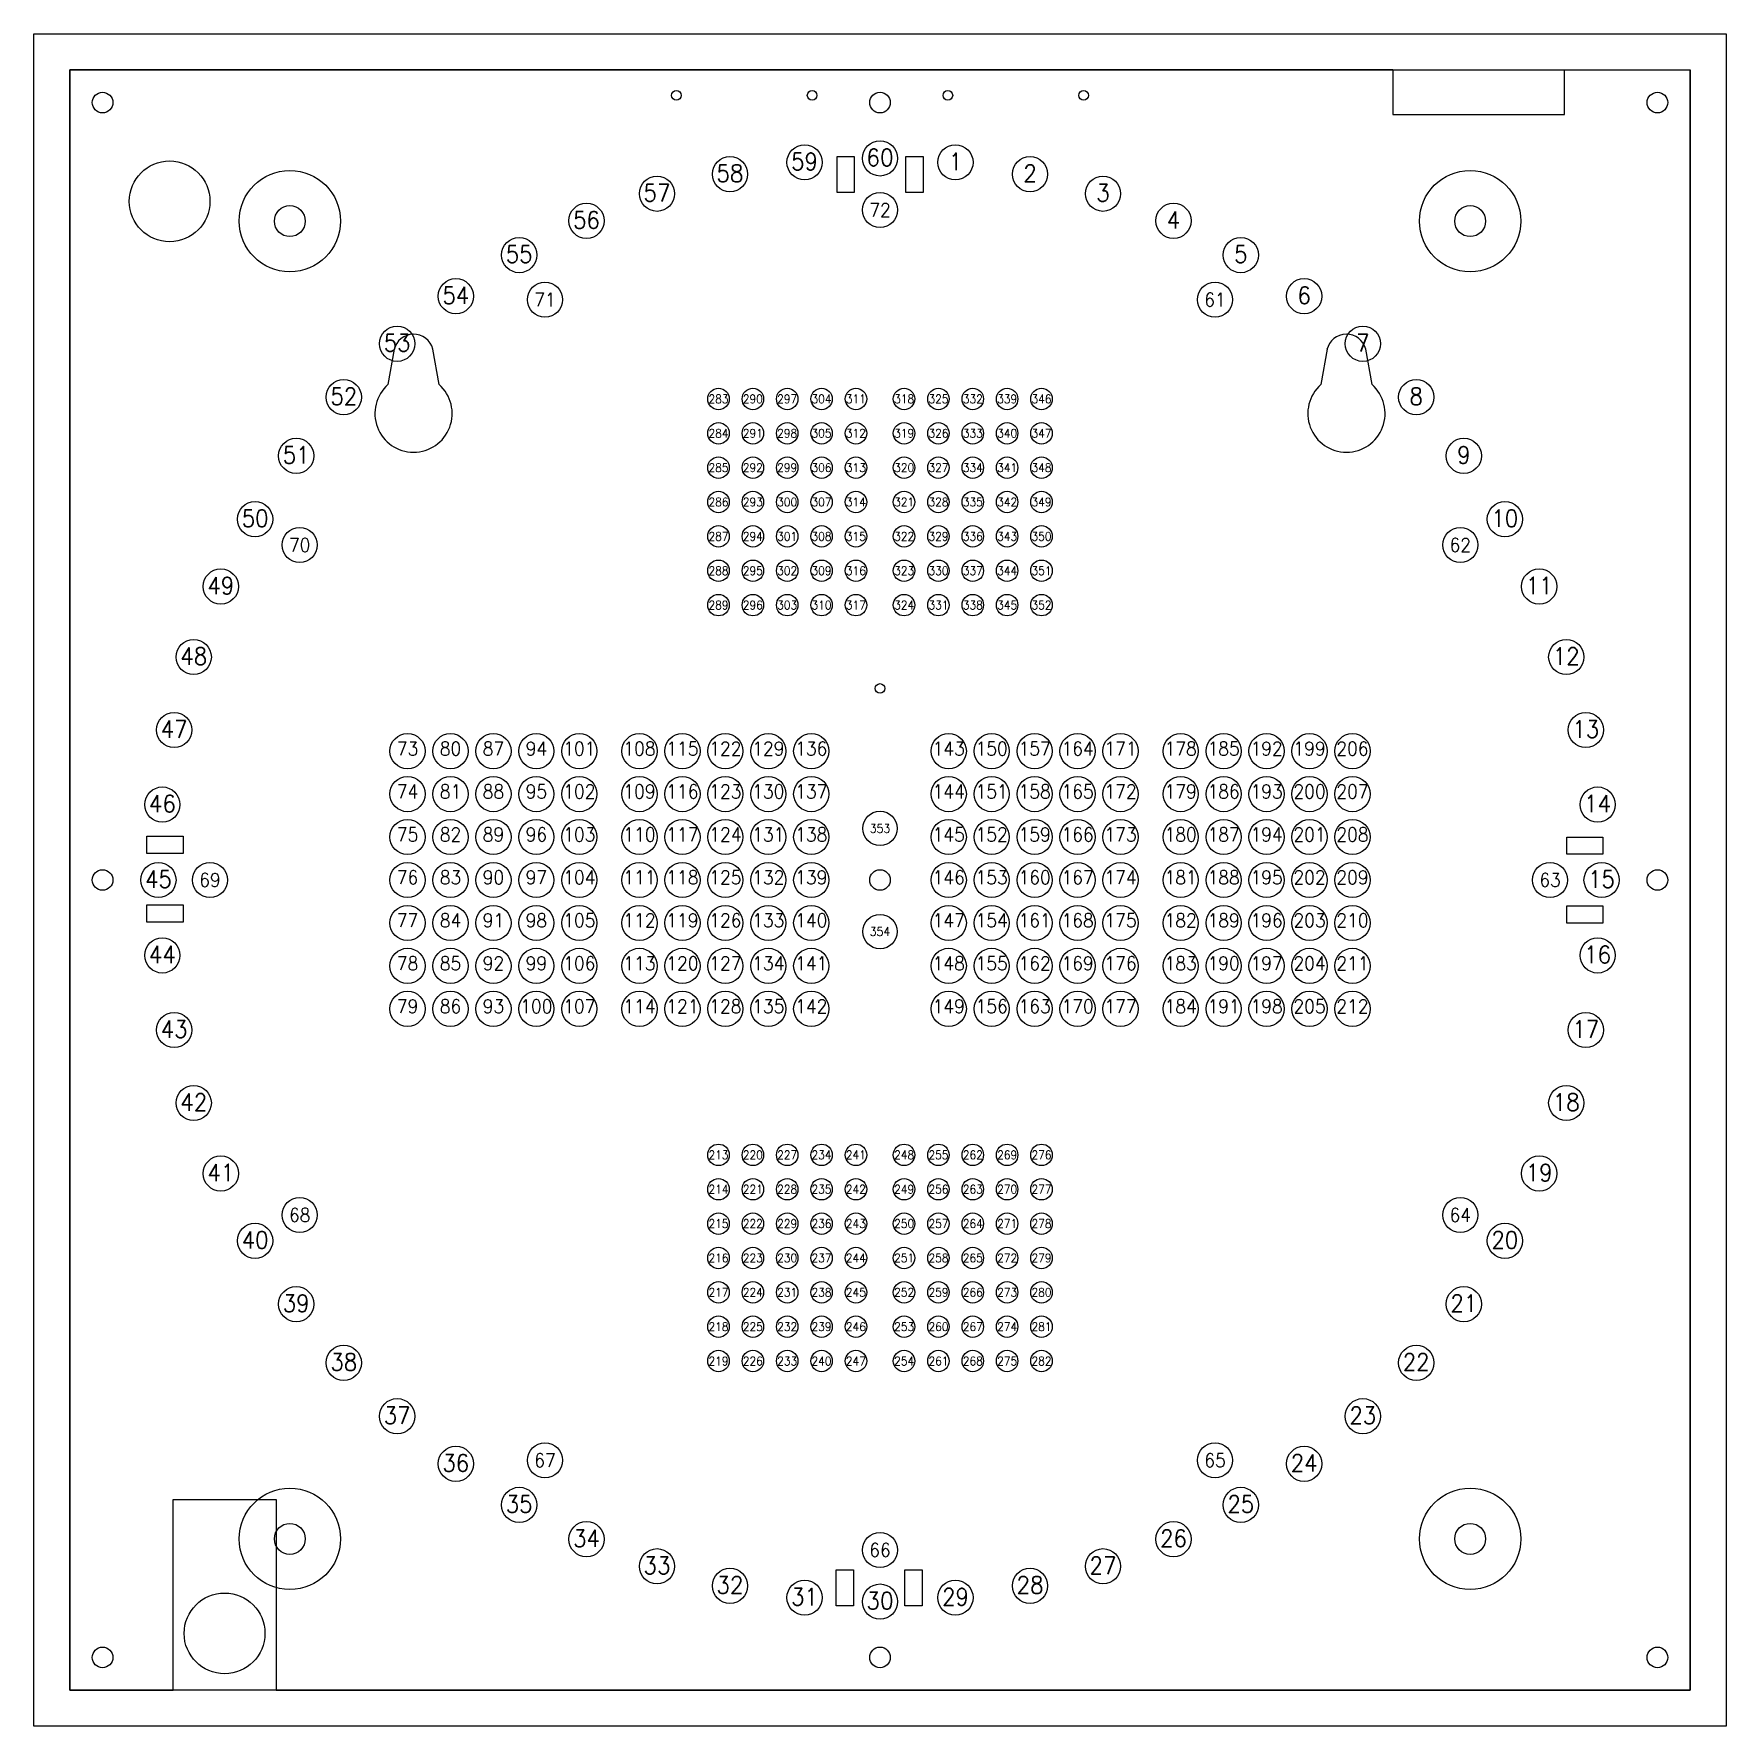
# Model space of a CAD drawing. Header units: inches. Extents: x -0.21 to 9.64, y -9.64 to 0.21.
import ezdxf

# ---------------------------------------------------------------- set-up
doc = ezdxf.new("R2010")
doc.units = ezdxf.units.IN
doc.header["$MEASUREMENT"] = 0
for name, color, linetype, lineweight, true_color in [('0 ... ambient_light_sensor', 136, 'Continuous', 25, 0x008080), ('0 ... dial_hours', 16, 'Continuous', 25, 0x800000), ('0 ... dial_seconds', 16, 'Continuous', 25, 0x800000), ('0 ... dial_separator', 16, 'Continuous', 25, 0x800000), ('0 ... display_matrices', 16, 'Continuous', 25, 0x800000)]:
    doc.layers.add(name, color=color, linetype=linetype, lineweight=lineweight, true_color=true_color)
for name, color, linetype, lineweight in [('0 ... back_plate', 3, 'Continuous', 25), ('0 ... designators', 5, 'Continuous', 25), ('0 ... edge_cuts', 7, 'Continuous', 25), ('0 ... frontpanel_cuts', 4, 'Continuous', 25), ('0 ... indicators', 30, 'Continuous', 25), ('0 ... mounting holes', 6, 'Continuous', 25), ('0 ... rubber_bumpers', 2, 'Continuous', 25)]:
    doc.layers.add(name, color=color, linetype=linetype, lineweight=lineweight)
doc.styles.add('textstyle3', font='')
doc.styles.get('textstyle3').set_extended_font_data('Standard')

msp = doc.modelspace()

# ---------------------------------------------------------------- linework, layer by layer
at = {"layer": '0 ... ambient_light_sensor'}
msp.add_circle((4.715, -3.6), 0.028, dxfattribs=at)
at = {"layer": '0 ... back_plate'}
for p, q in [((-0.21, 0.21), (9.64, 0.21)), ((-0.21, -9.64), (-0.21, 0.21)), ((9.64, 0.21), (9.64, -9.64)), ((4.4655, -0.5037), (4.5655, -0.5037)), ((4.4655, -0.7137), (4.4655, -0.5037)), ((4.5655, -0.5037), (4.5655, -0.7137)), ((4.8655, -0.5037), (4.9655, -0.5037)), ((4.8655, -0.7137), (4.8655, -0.5037)), ((4.9655, -0.5037), (4.9655, -0.7137)), ((4.5655, -0.7137), (4.4655, -0.7137)), ((4.9655, -0.7137), (4.8655, -0.7137)), ((0.4486, -4.5605), (0.4486, -4.4605)), ((0.4486, -4.4605), (0.6586, -4.4605)), ((0.6586, -4.4605), (0.6586, -4.5605)), ((8.713, -4.5655), (8.713, -4.4655)), ((8.713, -4.4655), (8.923, -4.4655)), ((8.923, -4.4655), (8.923, -4.5655)), ((0.6586, -4.5605), (0.4486, -4.5605)), ((8.923, -4.5655), (8.713, -4.5655)), ((0.4486, -4.9605), (0.4486, -4.8605)), ((0.4486, -4.8605), (0.6586, -4.8605)), ((0.6586, -4.8605), (0.6586, -4.9605)), ((8.713, -4.9655), (8.713, -4.8655)), ((8.713, -4.8655), (8.923, -4.8655)), ((8.923, -4.8655), (8.923, -4.9655)), ((0.6586, -4.9605), (0.4486, -4.9605)), ((8.923, -4.9655), (8.713, -4.9655)), ((4.46, -8.73), (4.56, -8.73)), ((4.46, -8.94), (4.46, -8.73)), ((4.56, -8.73), (4.56, -8.94)), ((4.86, -8.73), (4.96, -8.73)), ((4.86, -8.94), (4.86, -8.73)), ((4.96, -8.73), (4.96, -8.94)), ((4.56, -8.94), (4.46, -8.94)), ((4.96, -8.94), (4.86, -8.94)), ((9.64, -9.64), (-0.21, -9.64))]:
    msp.add_line(p, q, dxfattribs=at)
at = {"layer": '0 ... back_plate', "flags": 128}
for points in [[(1.8875, -1.625), (1.8512, -1.8313, 2.645751), (2.1488, -1.8313), (2.1125, -1.625, 0.780776), (1.8867, -1.628)], [(7.3175, -1.625), (7.2812, -1.8313, 2.645751), (7.5788, -1.8313), (7.5425, -1.625, 0.780776), (7.3167, -1.628)]]:
    msp.add_lwpolyline(points, format="xyb", dxfattribs=at)
at = {"layer": '0 ... back_plate'}
for centre, radius in [((0.58, -0.765), 0.235), ((1.28, -0.88), 0.09), ((8.15, -0.88), 0.09), ((1.28, -8.55), 0.09), ((8.15, -8.55), 0.09), ((0.9, -9.1), 0.235)]:
    msp.add_circle(centre, radius, dxfattribs=at)
at = {"layer": '0 ... dial_hours'}
for centre in [(4.715, -0.815), (2.765, -1.3375), (6.665, -1.3375), (1.3375, -2.765), (8.0925, -2.765), (0.815, -4.715), (8.615, -4.715), (1.3375, -6.665), (8.0925, -6.665), (2.765, -8.0925), (6.665, -8.0925), (4.715, -8.615)]:
    msp.add_circle(centre, 0.1025, dxfattribs=at)
at = {"layer": '0 ... dial_seconds'}
for centre in [(4.276, -0.538), (4.715, -0.515), (5.154, -0.538), (3.8418, -0.6068), (5.5882, -0.6068), (3.4171, -0.7206), (6.0129, -0.7206), (3.0067, -0.8781), (6.4233, -0.8781), (2.615, -1.0777), (6.815, -1.0777), (2.2463, -1.3171), (7.1837, -1.3171), (1.9047, -1.5938), (7.5253, -1.5938), (1.5938, -1.9047), (7.8362, -1.9047), (1.3171, -2.2463), (8.1129, -2.2463), (1.0777, -2.615), (8.3523, -2.615), (0.8781, -3.0067), (8.5519, -3.0067), (0.7206, -3.4171), (8.7094, -3.4171), (0.6068, -3.8418), (8.8232, -3.8418), (0.538, -4.276), (8.892, -4.276), (0.515, -4.715), (8.915, -4.715), (0.538, -5.154), (8.892, -5.154), (0.6068, -5.5882), (8.8232, -5.5882), (0.7206, -6.0129), (8.7094, -6.0129), (0.8781, -6.4233), (8.5519, -6.4233), (1.0777, -6.815), (8.3523, -6.815), (1.3171, -7.1837), (8.1129, -7.1837), (1.5938, -7.5253), (7.8362, -7.5253), (1.9047, -7.8362), (7.5253, -7.8362), (2.2463, -8.1129), (7.1837, -8.1129), (2.615, -8.3523), (6.815, -8.3523), (3.0067, -8.5519), (6.4233, -8.5519), (3.4171, -8.7094), (6.0129, -8.7094), (3.8418, -8.8232), (5.5882, -8.8232), (4.276, -8.892), (4.715, -8.915), (5.154, -8.892)]:
    msp.add_circle(centre, 0.1025, dxfattribs=at)
at = {"layer": '0 ... dial_separator'}
for centre in [(4.715, -4.415), (4.715, -5.015)]:
    msp.add_circle(centre, 0.1, dxfattribs=at)
at = {"layer": '0 ... display_matrices'}
for centre, radius in [((3.775, -1.915), 0.0625), ((3.975, -1.915), 0.0625), ((4.175, -1.915), 0.0625), ((4.375, -1.915), 0.0625), ((4.575, -1.915), 0.0625), ((4.855, -1.915), 0.0625), ((5.055, -1.915), 0.0625), ((5.255, -1.915), 0.0625), ((5.455, -1.915), 0.0625), ((5.655, -1.915), 0.0625), ((3.775, -2.115), 0.0625), ((3.975, -2.115), 0.0625), ((4.175, -2.115), 0.0625), ((4.375, -2.115), 0.0625), ((4.575, -2.115), 0.0625), ((4.855, -2.115), 0.0625), ((5.055, -2.115), 0.0625), ((5.255, -2.115), 0.0625), ((5.455, -2.115), 0.0625), ((5.655, -2.115), 0.0625), ((3.775, -2.315), 0.0625), ((3.975, -2.315), 0.0625), ((4.175, -2.315), 0.0625), ((4.375, -2.315), 0.0625), ((4.575, -2.315), 0.0625), ((4.855, -2.315), 0.0625), ((5.055, -2.315), 0.0625), ((5.255, -2.315), 0.0625), ((5.455, -2.315), 0.0625), ((5.655, -2.315), 0.0625), ((3.775, -2.515), 0.0625), ((3.975, -2.515), 0.0625), ((4.175, -2.515), 0.0625), ((4.375, -2.515), 0.0625), ((4.575, -2.515), 0.0625), ((4.855, -2.515), 0.0625), ((5.055, -2.515), 0.0625), ((5.255, -2.515), 0.0625), ((5.455, -2.515), 0.0625), ((5.655, -2.515), 0.0625), ((3.775, -2.715), 0.0625), ((3.975, -2.715), 0.0625), ((4.175, -2.715), 0.0625), ((4.375, -2.715), 0.0625), ((4.575, -2.715), 0.0625), ((4.855, -2.715), 0.0625), ((5.055, -2.715), 0.0625), ((5.255, -2.715), 0.0625), ((5.455, -2.715), 0.0625), ((5.655, -2.715), 0.0625), ((3.775, -2.915), 0.0625), ((3.975, -2.915), 0.0625), ((4.175, -2.915), 0.0625), ((4.375, -2.915), 0.0625), ((4.575, -2.915), 0.0625), ((4.855, -2.915), 0.0625), ((5.055, -2.915), 0.0625), ((5.255, -2.915), 0.0625), ((5.455, -2.915), 0.0625), ((5.655, -2.915), 0.0625), ((3.775, -3.115), 0.0625), ((3.975, -3.115), 0.0625), ((4.175, -3.115), 0.0625), ((4.375, -3.115), 0.0625), ((4.575, -3.115), 0.0625), ((4.855, -3.115), 0.0625), ((5.055, -3.115), 0.0625), ((5.255, -3.115), 0.0625), ((5.455, -3.115), 0.0625), ((5.655, -3.115), 0.0625), ((1.965, -3.965), 0.1025), ((2.215, -3.965), 0.1025), ((2.465, -3.965), 0.1025), ((2.715, -3.965), 0.1025), ((2.965, -3.965), 0.1025), ((3.315, -3.965), 0.1025), ((3.565, -3.965), 0.1025), ((3.815, -3.965), 0.1025), ((4.065, -3.965), 0.1025), ((4.315, -3.965), 0.1025), ((5.115, -3.965), 0.1025), ((5.365, -3.965), 0.1025), ((5.615, -3.965), 0.1025), ((5.865, -3.965), 0.1025), ((6.115, -3.965), 0.1025), ((6.465, -3.965), 0.1025), ((6.715, -3.965), 0.1025), ((6.965, -3.965), 0.1025), ((7.215, -3.965), 0.1025), ((7.465, -3.965), 0.1025), ((1.965, -4.215), 0.1025), ((2.215, -4.215), 0.1025), ((2.465, -4.215), 0.1025), ((2.715, -4.215), 0.1025), ((2.965, -4.215), 0.1025), ((3.315, -4.215), 0.1025), ((3.565, -4.215), 0.1025), ((3.815, -4.215), 0.1025), ((4.065, -4.215), 0.1025), ((4.315, -4.215), 0.1025), ((5.115, -4.215), 0.1025), ((5.365, -4.215), 0.1025), ((5.615, -4.215), 0.1025), ((5.865, -4.215), 0.1025), ((6.115, -4.215), 0.1025), ((6.465, -4.215), 0.1025), ((6.715, -4.215), 0.1025), ((6.965, -4.215), 0.1025), ((7.215, -4.215), 0.1025), ((7.465, -4.215), 0.1025), ((1.965, -4.465), 0.1025), ((2.215, -4.465), 0.1025), ((2.465, -4.465), 0.1025), ((2.715, -4.465), 0.1025), ((2.965, -4.465), 0.1025), ((3.315, -4.465), 0.1025), ((3.565, -4.465), 0.1025), ((3.815, -4.465), 0.1025), ((4.065, -4.465), 0.1025), ((4.315, -4.465), 0.1025), ((5.115, -4.465), 0.1025), ((5.365, -4.465), 0.1025), ((5.615, -4.465), 0.1025), ((5.865, -4.465), 0.1025), ((6.115, -4.465), 0.1025), ((6.465, -4.465), 0.1025), ((6.715, -4.465), 0.1025), ((6.965, -4.465), 0.1025), ((7.215, -4.465), 0.1025), ((7.465, -4.465), 0.1025), ((1.965, -4.715), 0.1025), ((2.215, -4.715), 0.1025), ((2.465, -4.715), 0.1025), ((2.715, -4.715), 0.1025), ((2.965, -4.715), 0.1025), ((3.315, -4.715), 0.1025), ((3.565, -4.715), 0.1025), ((3.815, -4.715), 0.1025), ((4.065, -4.715), 0.1025), ((4.315, -4.715), 0.1025), ((5.115, -4.715), 0.1025), ((5.365, -4.715), 0.1025), ((5.615, -4.715), 0.1025), ((5.865, -4.715), 0.1025), ((6.115, -4.715), 0.1025), ((6.465, -4.715), 0.1025), ((6.715, -4.715), 0.1025), ((6.965, -4.715), 0.1025), ((7.215, -4.715), 0.1025), ((7.465, -4.715), 0.1025), ((1.965, -4.965), 0.1025), ((2.215, -4.965), 0.1025), ((2.465, -4.965), 0.1025), ((2.715, -4.965), 0.1025), ((2.965, -4.965), 0.1025), ((3.315, -4.965), 0.1025), ((3.565, -4.965), 0.1025), ((3.815, -4.965), 0.1025), ((4.065, -4.965), 0.1025), ((4.315, -4.965), 0.1025), ((5.115, -4.965), 0.1025), ((5.365, -4.965), 0.1025), ((5.615, -4.965), 0.1025), ((5.865, -4.965), 0.1025), ((6.115, -4.965), 0.1025), ((6.465, -4.965), 0.1025), ((6.715, -4.965), 0.1025), ((6.965, -4.965), 0.1025), ((7.215, -4.965), 0.1025), ((7.465, -4.965), 0.1025), ((1.965, -5.215), 0.1025), ((2.215, -5.215), 0.1025), ((2.465, -5.215), 0.1025), ((2.715, -5.215), 0.1025), ((2.965, -5.215), 0.1025), ((3.315, -5.215), 0.1025), ((3.565, -5.215), 0.1025), ((3.815, -5.215), 0.1025), ((4.065, -5.215), 0.1025), ((4.315, -5.215), 0.1025), ((5.115, -5.215), 0.1025), ((5.365, -5.215), 0.1025), ((5.615, -5.215), 0.1025), ((5.865, -5.215), 0.1025), ((6.115, -5.215), 0.1025), ((6.465, -5.215), 0.1025), ((6.715, -5.215), 0.1025), ((6.965, -5.215), 0.1025), ((7.215, -5.215), 0.1025), ((7.465, -5.215), 0.1025), ((1.965, -5.465), 0.1025), ((2.215, -5.465), 0.1025), ((2.465, -5.465), 0.1025), ((2.715, -5.465), 0.1025), ((2.965, -5.465), 0.1025), ((3.315, -5.465), 0.1025), ((3.565, -5.465), 0.1025), ((3.815, -5.465), 0.1025), ((4.065, -5.465), 0.1025), ((4.315, -5.465), 0.1025), ((5.115, -5.465), 0.1025), ((5.365, -5.465), 0.1025), ((5.615, -5.465), 0.1025), ((5.865, -5.465), 0.1025), ((6.115, -5.465), 0.1025), ((6.465, -5.465), 0.1025), ((6.715, -5.465), 0.1025), ((6.965, -5.465), 0.1025), ((7.215, -5.465), 0.1025), ((7.465, -5.465), 0.1025), ((3.775, -6.315), 0.0625), ((3.975, -6.315), 0.0625), ((4.175, -6.315), 0.0625), ((4.375, -6.315), 0.0625), ((4.575, -6.315), 0.0625), ((4.855, -6.315), 0.0625), ((5.055, -6.315), 0.0625), ((5.255, -6.315), 0.0625), ((5.455, -6.315), 0.0625), ((5.655, -6.315), 0.0625), ((3.775, -6.515), 0.0625), ((3.975, -6.515), 0.0625), ((4.175, -6.515), 0.0625), ((4.375, -6.515), 0.0625), ((4.575, -6.515), 0.0625), ((4.855, -6.515), 0.0625), ((5.055, -6.515), 0.0625), ((5.255, -6.515), 0.0625), ((5.455, -6.515), 0.0625), ((5.655, -6.515), 0.0625), ((3.775, -6.715), 0.0625), ((3.975, -6.715), 0.0625), ((4.175, -6.715), 0.0625), ((4.375, -6.715), 0.0625), ((4.575, -6.715), 0.0625), ((4.855, -6.715), 0.0625), ((5.055, -6.715), 0.0625), ((5.255, -6.715), 0.0625), ((5.455, -6.715), 0.0625), ((5.655, -6.715), 0.0625), ((3.775, -6.915), 0.0625), ((3.975, -6.915), 0.0625), ((4.175, -6.915), 0.0625), ((4.375, -6.915), 0.0625), ((4.575, -6.915), 0.0625), ((4.855, -6.915), 0.0625), ((5.055, -6.915), 0.0625), ((5.255, -6.915), 0.0625), ((5.455, -6.915), 0.0625), ((5.655, -6.915), 0.0625), ((3.775, -7.115), 0.0625), ((3.975, -7.115), 0.0625), ((4.175, -7.115), 0.0625), ((4.375, -7.115), 0.0625), ((4.575, -7.115), 0.0625), ((4.855, -7.115), 0.0625), ((5.055, -7.115), 0.0625), ((5.255, -7.115), 0.0625), ((5.455, -7.115), 0.0625), ((5.655, -7.115), 0.0625), ((3.775, -7.315), 0.0625), ((3.975, -7.315), 0.0625), ((4.175, -7.315), 0.0625), ((4.375, -7.315), 0.0625), ((4.575, -7.315), 0.0625), ((4.855, -7.315), 0.0625), ((5.055, -7.315), 0.0625), ((5.255, -7.315), 0.0625), ((5.455, -7.315), 0.0625), ((5.655, -7.315), 0.0625), ((3.775, -7.515), 0.0625), ((3.975, -7.515), 0.0625), ((4.175, -7.515), 0.0625), ((4.375, -7.515), 0.0625), ((4.575, -7.515), 0.0625), ((4.855, -7.515), 0.0625), ((5.055, -7.515), 0.0625), ((5.255, -7.515), 0.0625), ((5.455, -7.515), 0.0625), ((5.655, -7.515), 0.0625)]:
    msp.add_circle(centre, radius, dxfattribs=at)
at = {"layer": '0 ... edge_cuts'}
for p, q in [((7.7, 0), (0, 0)), ((0, 0), (0, -9.43)), ((7.7, 0), (7.7, -0.26)), ((8.7, -0.26), (8.7, 0)), ((8.7, 0), (9.43, 0)), ((9.43, -9.43), (9.43, 0)), ((7.7, -0.26), (8.7, -0.26)), ((0.6, -9.43), (0.6, -8.32)), ((0.6, -8.32), (1.2, -8.32)), ((1.2, -8.32), (1.2, -9.43)), ((0, -9.43), (0.6, -9.43)), ((1.2, -9.43), (9.43, -9.43))]:
    msp.add_line(p, q, dxfattribs=at)
at = {"layer": '0 ... frontpanel_cuts'}
for p, q in [((0, 0), (9.43, 0)), ((0, -9.43), (0, 0)), ((9.43, 0), (9.43, -9.43)), ((9.43, -9.43), (0, -9.43))]:
    msp.add_line(p, q, dxfattribs=at)
at = {"layer": '0 ... indicators'}
for centre in [(3.53, -0.148), (4.32, -0.148), (5.11, -0.148), (5.9, -0.148)]:
    msp.add_circle(centre, 0.028, dxfattribs=at)
at = {"layer": '0 ... mounting holes'}
for centre in [(0.19, -0.19), (4.715, -0.19), (9.24, -0.19), (0.19, -4.715), (4.715, -4.715), (9.24, -4.715), (0.19, -9.24), (4.715, -9.24), (9.24, -9.24)]:
    msp.add_circle(centre, 0.06, dxfattribs=at)
at = {"layer": '0 ... rubber_bumpers'}
for centre in [(1.28, -0.88), (8.15, -0.88), (1.28, -8.55), (8.15, -8.55)]:
    msp.add_circle(centre, 0.295, dxfattribs=at)

# ---------------------------------------------------------------- texts
at = {"layer": '0 ... designators', "attachment_point": 8, "style": 'textstyle3'}
for s, insert, char_height, width in [('59', (4.276, -0.583), 0.1, 0.2), ('60', (4.715, -0.56), 0.1, 0.2), ('1', (5.154, -0.583), 0.1, 0.2), ('58', (3.8418, -0.6518), 0.1, 0.2), ('2', (5.5882, -0.6518), 0.1, 0.2), ('57', (3.4171, -0.7656), 0.1, 0.2), ('3', (6.0129, -0.7656), 0.1, 0.2), ('72', (4.715, -0.855), 0.08, 0.15), ('56', (3.0067, -0.9231), 0.1, 0.2), ('4', (6.4233, -0.9231), 0.1, 0.2), ('55', (2.615, -1.1227), 0.1, 0.2), ('5', (6.815, -1.1227), 0.1, 0.2), ('54', (2.2463, -1.3621), 0.1, 0.2), ('6', (7.1837, -1.3621), 0.1, 0.2), ('71', (2.765, -1.3775), 0.08, 0.15), ('61', (6.665, -1.3775), 0.08, 0.15), ('53', (1.9047, -1.6388), 0.1, 0.2), ('7', (7.5253, -1.6388), 0.1, 0.2), ('52', (1.5938, -1.9497), 0.1, 0.2), ('8', (7.8362, -1.9497), 0.1, 0.2), ('283', (3.775, -1.94), 0.05, 0.1), ('290', (3.975, -1.94), 0.05, 0.1), ('297', (4.175, -1.94), 0.05, 0.1), ('304', (4.375, -1.94), 0.05, 0.1), ('311', (4.575, -1.94), 0.05, 0.1), ('318', (4.855, -1.94), 0.05, 0.1), ('325', (5.055, -1.94), 0.05, 0.1), ('332', (5.255, -1.94), 0.05, 0.1), ('339', (5.455, -1.94), 0.05, 0.1), ('346', (5.655, -1.94), 0.05, 0.1), ('284', (3.775, -2.14), 0.05, 0.1), ('291', (3.975, -2.14), 0.05, 0.1), ('298', (4.175, -2.14), 0.05, 0.1), ('305', (4.375, -2.14), 0.05, 0.1), ('312', (4.575, -2.14), 0.05, 0.1), ('319', (4.855, -2.14), 0.05, 0.1), ('326', (5.055, -2.14), 0.05, 0.1), ('333', (5.255, -2.14), 0.05, 0.1), ('340', (5.455, -2.14), 0.05, 0.1), ('347', (5.655, -2.14), 0.05, 0.1), ('51', (1.3171, -2.2913), 0.1, 0.2), ('9', (8.1129, -2.2913), 0.1, 0.2), ('285', (3.775, -2.34), 0.05, 0.1), ('292', (3.975, -2.34), 0.05, 0.1), ('299', (4.175, -2.34), 0.05, 0.1), ('306', (4.375, -2.34), 0.05, 0.1), ('313', (4.575, -2.34), 0.05, 0.1), ('320', (4.855, -2.34), 0.05, 0.1), ('327', (5.055, -2.34), 0.05, 0.1), ('334', (5.255, -2.34), 0.05, 0.1), ('341', (5.455, -2.34), 0.05, 0.1), ('348', (5.655, -2.34), 0.05, 0.1), ('50', (1.0777, -2.66), 0.1, 0.2), ('286', (3.775, -2.54), 0.05, 0.1), ('293', (3.975, -2.54), 0.05, 0.1), ('300', (4.175, -2.54), 0.05, 0.1), ('307', (4.375, -2.54), 0.05, 0.1), ('314', (4.575, -2.54), 0.05, 0.1), ('321', (4.855, -2.54), 0.05, 0.1), ('328', (5.055, -2.54), 0.05, 0.1), ('335', (5.255, -2.54), 0.05, 0.1), ('342', (5.455, -2.54), 0.05, 0.1), ('349', (5.655, -2.54), 0.05, 0.1), ('10', (8.3523, -2.66), 0.1, 0.2), ('70', (1.3375, -2.805), 0.08, 0.15), ('287', (3.775, -2.74), 0.05, 0.1), ('294', (3.975, -2.74), 0.05, 0.1), ('301', (4.175, -2.74), 0.05, 0.1), ('308', (4.375, -2.74), 0.05, 0.1), ('315', (4.575, -2.74), 0.05, 0.1), ('322', (4.855, -2.74), 0.05, 0.1), ('329', (5.055, -2.74), 0.05, 0.1), ('336', (5.255, -2.74), 0.05, 0.1), ('343', (5.455, -2.74), 0.05, 0.1), ('350', (5.655, -2.74), 0.05, 0.1), ('62', (8.0925, -2.805), 0.08, 0.15), ('49', (0.8781, -3.0517), 0.1, 0.2), ('288', (3.775, -2.94), 0.05, 0.1), ('295', (3.975, -2.94), 0.05, 0.1), ('302', (4.175, -2.94), 0.05, 0.1), ('309', (4.375, -2.94), 0.05, 0.1), ('316', (4.575, -2.94), 0.05, 0.1), ('323', (4.855, -2.94), 0.05, 0.1), ('330', (5.055, -2.94), 0.05, 0.1), ('337', (5.255, -2.94), 0.05, 0.1), ('344', (5.455, -2.94), 0.05, 0.1), ('351', (5.655, -2.94), 0.05, 0.1), ('11', (8.5519, -3.0517), 0.1, 0.2), ('289', (3.775, -3.14), 0.05, 0.1), ('296', (3.975, -3.14), 0.05, 0.1), ('303', (4.175, -3.14), 0.05, 0.1), ('310', (4.375, -3.14), 0.05, 0.1), ('317', (4.575, -3.14), 0.05, 0.1), ('324', (4.855, -3.14), 0.05, 0.1), ('331', (5.055, -3.14), 0.05, 0.1), ('338', (5.255, -3.14), 0.05, 0.1), ('345', (5.455, -3.14), 0.05, 0.1), ('352', (5.655, -3.14), 0.05, 0.1), ('48', (0.7206, -3.4621), 0.1, 0.2), ('12', (8.7094, -3.4621), 0.1, 0.2), ('47', (0.6068, -3.8868), 0.1, 0.2), ('13', (8.8232, -3.8868), 0.1, 0.2), ('73', (1.965, -3.99), 0.08, 0.15), ('80', (2.215, -3.99), 0.08, 0.15), ('87', (2.465, -3.99), 0.08, 0.15), ('94', (2.715, -3.99), 0.08, 0.15), ('101', (2.965, -3.99), 0.08, 0.15), ('108', (3.315, -3.99), 0.08, 0.15), ('115', (3.565, -3.99), 0.08, 0.15), ('122', (3.815, -3.99), 0.08, 0.15), ('129', (4.065, -3.99), 0.08, 0.15), ('136', (4.315, -3.99), 0.08, 0.15), ('143', (5.115, -3.99), 0.08, 0.15), ('150', (5.365, -3.99), 0.08, 0.15), ('157', (5.615, -3.99), 0.08, 0.15), ('164', (5.865, -3.99), 0.08, 0.15), ('171', (6.115, -3.99), 0.08, 0.15), ('178', (6.465, -3.99), 0.08, 0.15), ('185', (6.715, -3.99), 0.08, 0.15), ('192', (6.965, -3.99), 0.08, 0.15), ('199', (7.215, -3.99), 0.08, 0.15), ('206', (7.465, -3.99), 0.08, 0.15), ('46', (0.538, -4.321), 0.1, 0.2), ('74', (1.965, -4.24), 0.08, 0.15), ('81', (2.215, -4.24), 0.08, 0.15), ('88', (2.465, -4.24), 0.08, 0.15), ('95', (2.715, -4.24), 0.08, 0.15), ('102', (2.965, -4.24), 0.08, 0.15), ('109', (3.315, -4.24), 0.08, 0.15), ('116', (3.565, -4.24), 0.08, 0.15), ('123', (3.815, -4.24), 0.08, 0.15), ('130', (4.065, -4.24), 0.08, 0.15), ('137', (4.315, -4.24), 0.08, 0.15), ('144', (5.115, -4.24), 0.08, 0.15), ('151', (5.365, -4.24), 0.08, 0.15), ('158', (5.615, -4.24), 0.08, 0.15), ('165', (5.865, -4.24), 0.08, 0.15), ('172', (6.115, -4.24), 0.08, 0.15), ('179', (6.465, -4.24), 0.08, 0.15), ('186', (6.715, -4.24), 0.08, 0.15), ('193', (6.965, -4.24), 0.08, 0.15), ('200', (7.215, -4.24), 0.08, 0.15), ('207', (7.465, -4.24), 0.08, 0.15), ('14', (8.892, -4.321), 0.1, 0.2), ('75', (1.965, -4.49), 0.08, 0.15), ('82', (2.215, -4.49), 0.08, 0.15), ('89', (2.465, -4.49), 0.08, 0.15), ('96', (2.715, -4.49), 0.08, 0.15), ('103', (2.965, -4.49), 0.08, 0.15), ('110', (3.315, -4.49), 0.08, 0.15), ('117', (3.565, -4.49), 0.08, 0.15), ('124', (3.815, -4.49), 0.08, 0.15), ('131', (4.065, -4.49), 0.08, 0.15), ('138', (4.315, -4.49), 0.08, 0.15), ('353', (4.715, -4.44), 0.05, 0.1), ('145', (5.115, -4.49), 0.08, 0.15), ('152', (5.365, -4.49), 0.08, 0.15), ('159', (5.615, -4.49), 0.08, 0.15), ('166', (5.865, -4.49), 0.08, 0.15), ('173', (6.115, -4.49), 0.08, 0.15), ('180', (6.465, -4.49), 0.08, 0.15), ('187', (6.715, -4.49), 0.08, 0.15), ('194', (6.965, -4.49), 0.08, 0.15), ('201', (7.215, -4.49), 0.08, 0.15), ('208', (7.465, -4.49), 0.08, 0.15), ('45', (0.515, -4.76), 0.1, 0.2), ('69', (0.815, -4.755), 0.08, 0.15), ('76', (1.965, -4.74), 0.08, 0.15), ('83', (2.215, -4.74), 0.08, 0.15), ('90', (2.465, -4.74), 0.08, 0.15), ('97', (2.715, -4.74), 0.08, 0.15), ('104', (2.965, -4.74), 0.08, 0.15), ('111', (3.315, -4.74), 0.08, 0.15), ('118', (3.565, -4.74), 0.08, 0.15), ('125', (3.815, -4.74), 0.08, 0.15), ('132', (4.065, -4.74), 0.08, 0.15), ('139', (4.315, -4.74), 0.08, 0.15), ('146', (5.115, -4.74), 0.08, 0.15), ('153', (5.365, -4.74), 0.08, 0.15), ('160', (5.615, -4.74), 0.08, 0.15), ('167', (5.865, -4.74), 0.08, 0.15), ('174', (6.115, -4.74), 0.08, 0.15), ('181', (6.465, -4.74), 0.08, 0.15), ('188', (6.715, -4.74), 0.08, 0.15), ('195', (6.965, -4.74), 0.08, 0.15), ('202', (7.215, -4.74), 0.08, 0.15), ('209', (7.465, -4.74), 0.08, 0.15), ('63', (8.615, -4.755), 0.08, 0.15), ('15', (8.915, -4.76), 0.1, 0.2), ('77', (1.965, -4.99), 0.08, 0.15), ('84', (2.215, -4.99), 0.08, 0.15), ('91', (2.465, -4.99), 0.08, 0.15), ('98', (2.715, -4.99), 0.08, 0.15), ('105', (2.965, -4.99), 0.08, 0.15), ('112', (3.315, -4.99), 0.08, 0.15), ('119', (3.565, -4.99), 0.08, 0.15), ('126', (3.815, -4.99), 0.08, 0.15), ('133', (4.065, -4.99), 0.08, 0.15), ('140', (4.315, -4.99), 0.08, 0.15), ('147', (5.115, -4.99), 0.08, 0.15), ('154', (5.365, -4.99), 0.08, 0.15), ('161', (5.615, -4.99), 0.08, 0.15), ('168', (5.865, -4.99), 0.08, 0.15), ('175', (6.115, -4.99), 0.08, 0.15), ('182', (6.465, -4.99), 0.08, 0.15), ('189', (6.715, -4.99), 0.08, 0.15), ('196', (6.965, -4.99), 0.08, 0.15), ('203', (7.215, -4.99), 0.08, 0.15), ('210', (7.465, -4.99), 0.08, 0.15), ('354', (4.715, -5.04), 0.05, 0.1), ('44', (0.538, -5.199), 0.1, 0.2), ('16', (8.892, -5.199), 0.1, 0.2), ('78', (1.965, -5.24), 0.08, 0.15), ('85', (2.215, -5.24), 0.08, 0.15), ('92', (2.465, -5.24), 0.08, 0.15), ('99', (2.715, -5.24), 0.08, 0.15), ('106', (2.965, -5.24), 0.08, 0.15), ('113', (3.315, -5.24), 0.08, 0.15), ('120', (3.565, -5.24), 0.08, 0.15), ('127', (3.815, -5.24), 0.08, 0.15), ('134', (4.065, -5.24), 0.08, 0.15), ('141', (4.315, -5.24), 0.08, 0.15), ('148', (5.115, -5.24), 0.08, 0.15), ('155', (5.365, -5.24), 0.08, 0.15), ('162', (5.615, -5.24), 0.08, 0.15), ('169', (5.865, -5.24), 0.08, 0.15), ('176', (6.115, -5.24), 0.08, 0.15), ('183', (6.465, -5.24), 0.08, 0.15), ('190', (6.715, -5.24), 0.08, 0.15), ('197', (6.965, -5.24), 0.08, 0.15), ('204', (7.215, -5.24), 0.08, 0.15), ('211', (7.465, -5.24), 0.08, 0.15), ('79', (1.965, -5.49), 0.08, 0.15), ('86', (2.215, -5.49), 0.08, 0.15), ('93', (2.465, -5.49), 0.08, 0.15), ('100', (2.715, -5.49), 0.08, 0.15), ('107', (2.965, -5.49), 0.08, 0.15), ('114', (3.315, -5.49), 0.08, 0.15), ('121', (3.565, -5.49), 0.08, 0.15), ('128', (3.815, -5.49), 0.08, 0.15), ('135', (4.065, -5.49), 0.08, 0.15), ('142', (4.315, -5.49), 0.08, 0.15), ('149', (5.115, -5.49), 0.08, 0.15), ('156', (5.365, -5.49), 0.08, 0.15), ('163', (5.615, -5.49), 0.08, 0.15), ('170', (5.865, -5.49), 0.08, 0.15), ('177', (6.115, -5.49), 0.08, 0.15), ('184', (6.465, -5.49), 0.08, 0.15), ('191', (6.715, -5.49), 0.08, 0.15), ('198', (6.965, -5.49), 0.08, 0.15), ('205', (7.215, -5.49), 0.08, 0.15), ('212', (7.465, -5.49), 0.08, 0.15), ('43', (0.6068, -5.6332), 0.1, 0.2), ('17', (8.8232, -5.6332), 0.1, 0.2), ('42', (0.7206, -6.0579), 0.1, 0.2), ('18', (8.7094, -6.0579), 0.1, 0.2), ('213', (3.775, -6.34), 0.05, 0.1), ('220', (3.975, -6.34), 0.05, 0.1), ('227', (4.175, -6.34), 0.05, 0.1), ('234', (4.375, -6.34), 0.05, 0.1), ('241', (4.575, -6.34), 0.05, 0.1), ('248', (4.855, -6.34), 0.05, 0.1), ('255', (5.055, -6.34), 0.05, 0.1), ('262', (5.255, -6.34), 0.05, 0.1), ('269', (5.455, -6.34), 0.05, 0.1), ('276', (5.655, -6.34), 0.05, 0.1), ('41', (0.8781, -6.4683), 0.1, 0.2), ('19', (8.5519, -6.4683), 0.1, 0.2), ('214', (3.775, -6.54), 0.05, 0.1), ('221', (3.975, -6.54), 0.05, 0.1), ('228', (4.175, -6.54), 0.05, 0.1), ('235', (4.375, -6.54), 0.05, 0.1), ('242', (4.575, -6.54), 0.05, 0.1), ('249', (4.855, -6.54), 0.05, 0.1), ('256', (5.055, -6.54), 0.05, 0.1), ('263', (5.255, -6.54), 0.05, 0.1), ('270', (5.455, -6.54), 0.05, 0.1), ('277', (5.655, -6.54), 0.05, 0.1), ('68', (1.3375, -6.705), 0.08, 0.15), ('215', (3.775, -6.74), 0.05, 0.1), ('222', (3.975, -6.74), 0.05, 0.1), ('229', (4.175, -6.74), 0.05, 0.1), ('236', (4.375, -6.74), 0.05, 0.1), ('243', (4.575, -6.74), 0.05, 0.1), ('250', (4.855, -6.74), 0.05, 0.1), ('257', (5.055, -6.74), 0.05, 0.1), ('264', (5.255, -6.74), 0.05, 0.1), ('271', (5.455, -6.74), 0.05, 0.1), ('278', (5.655, -6.74), 0.05, 0.1), ('64', (8.0925, -6.705), 0.08, 0.15), ('40', (1.0777, -6.86), 0.1, 0.2), ('20', (8.3523, -6.86), 0.1, 0.2), ('216', (3.775, -6.94), 0.05, 0.1), ('223', (3.975, -6.94), 0.05, 0.1), ('230', (4.175, -6.94), 0.05, 0.1), ('237', (4.375, -6.94), 0.05, 0.1), ('244', (4.575, -6.94), 0.05, 0.1), ('251', (4.855, -6.94), 0.05, 0.1), ('258', (5.055, -6.94), 0.05, 0.1), ('265', (5.255, -6.94), 0.05, 0.1), ('272', (5.455, -6.94), 0.05, 0.1), ('279', (5.655, -6.94), 0.05, 0.1), ('217', (3.775, -7.14), 0.05, 0.1), ('224', (3.975, -7.14), 0.05, 0.1), ('231', (4.175, -7.14), 0.05, 0.1), ('238', (4.375, -7.14), 0.05, 0.1), ('245', (4.575, -7.14), 0.05, 0.1), ('252', (4.855, -7.14), 0.05, 0.1), ('259', (5.055, -7.14), 0.05, 0.1), ('266', (5.255, -7.14), 0.05, 0.1), ('273', (5.455, -7.14), 0.05, 0.1), ('280', (5.655, -7.14), 0.05, 0.1), ('39', (1.3171, -7.2287), 0.1, 0.2), ('21', (8.1129, -7.2287), 0.1, 0.2), ('218', (3.775, -7.34), 0.05, 0.1), ('225', (3.975, -7.34), 0.05, 0.1), ('232', (4.175, -7.34), 0.05, 0.1), ('239', (4.375, -7.34), 0.05, 0.1), ('246', (4.575, -7.34), 0.05, 0.1), ('253', (4.855, -7.34), 0.05, 0.1), ('260', (5.055, -7.34), 0.05, 0.1), ('267', (5.255, -7.34), 0.05, 0.1), ('274', (5.455, -7.34), 0.05, 0.1), ('281', (5.655, -7.34), 0.05, 0.1), ('38', (1.5938, -7.5703), 0.1, 0.2), ('22', (7.8362, -7.5703), 0.1, 0.2), ('219', (3.775, -7.54), 0.05, 0.1), ('226', (3.975, -7.54), 0.05, 0.1), ('233', (4.175, -7.54), 0.05, 0.1), ('240', (4.375, -7.54), 0.05, 0.1), ('247', (4.575, -7.54), 0.05, 0.1), ('254', (4.855, -7.54), 0.05, 0.1), ('261', (5.055, -7.54), 0.05, 0.1), ('268', (5.255, -7.54), 0.05, 0.1), ('275', (5.455, -7.54), 0.05, 0.1), ('282', (5.655, -7.54), 0.05, 0.1), ('37', (1.9047, -7.8812), 0.1, 0.2), ('23', (7.5253, -7.8812), 0.1, 0.2), ('36', (2.2463, -8.1579), 0.1, 0.2), ('67', (2.765, -8.1325), 0.08, 0.15), ('65', (6.665, -8.1325), 0.08, 0.15), ('24', (7.1837, -8.1579), 0.1, 0.2), ('35', (2.615, -8.3973), 0.1, 0.2), ('25', (6.815, -8.3973), 0.1, 0.2), ('34', (3.0067, -8.5969), 0.1, 0.2), ('26', (6.4233, -8.5969), 0.1, 0.2), ('33', (3.4171, -8.7544), 0.1, 0.2), ('66', (4.715, -8.655), 0.08, 0.15), ('27', (6.0129, -8.7544), 0.1, 0.2), ('32', (3.8418, -8.8682), 0.1, 0.2), ('31', (4.276, -8.937), 0.1, 0.2), ('30', (4.715, -8.96), 0.1, 0.2), ('29', (5.154, -8.937), 0.1, 0.2), ('28', (5.5882, -8.8682), 0.1, 0.2)]:
    msp.add_mtext(s, dxfattribs=dict(at, insert=insert, char_height=char_height, width=width))

doc.saveas('drawing.dxf')
